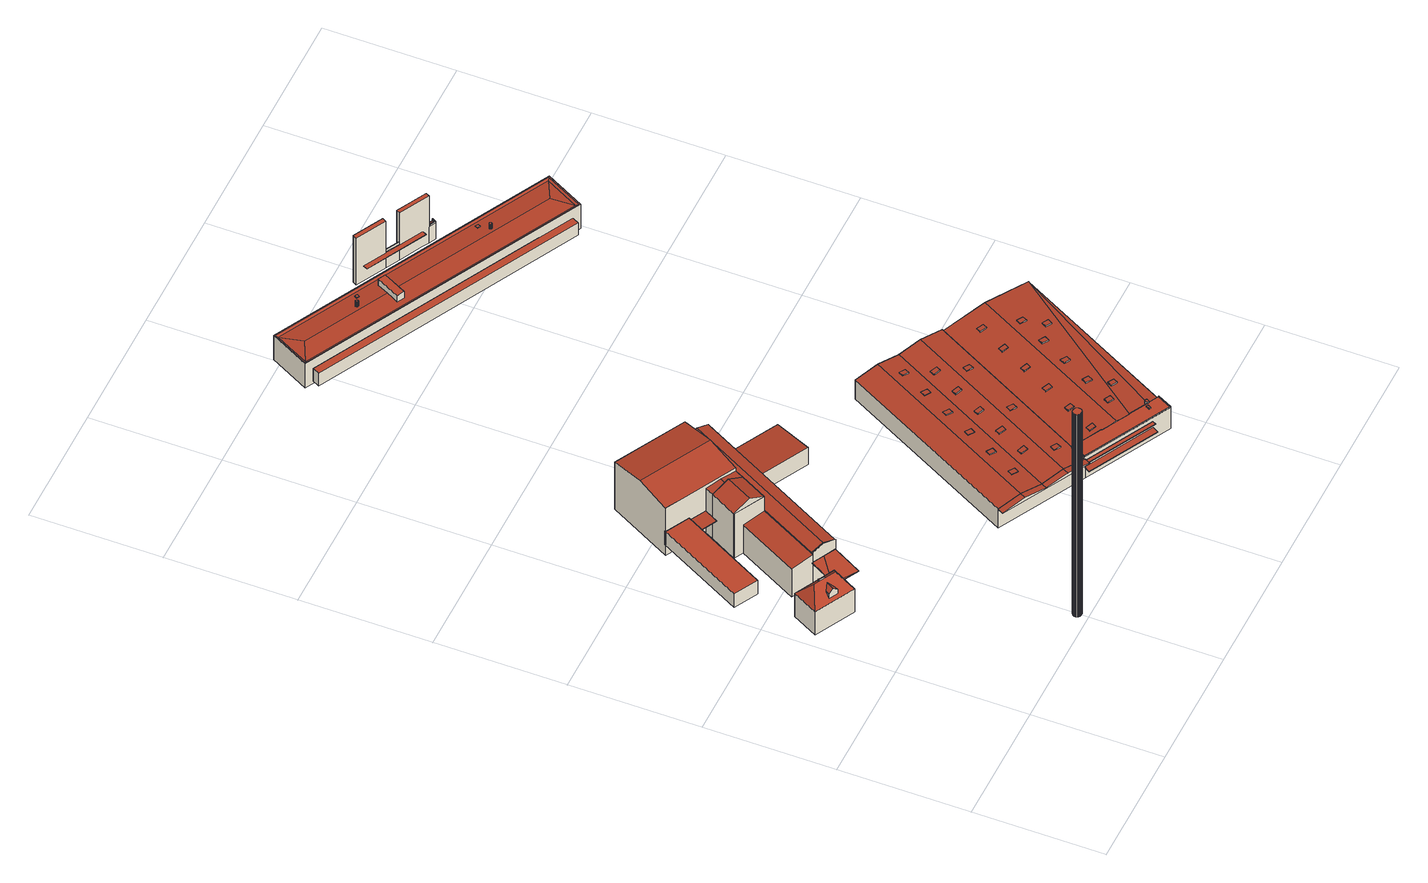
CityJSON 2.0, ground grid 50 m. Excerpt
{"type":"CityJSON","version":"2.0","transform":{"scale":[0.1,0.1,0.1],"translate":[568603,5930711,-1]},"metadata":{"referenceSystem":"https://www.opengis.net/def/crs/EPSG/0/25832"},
"CityObjects":{
"building1":{"type":"Building","attributes":{"Grundfläche 2D":"199.278394","Grundhöhe NN":"5.300"},"children":["building1-1"],"geometry":[{"type":"Solid","lod":"3","boundaries":[[[[0,1,2,3]],[[3,4,5,0]],[[6,7,8,9,10,11],[1,0,5,12,13]],[[10,9,14]],[[15,6,11]],[[16,14,9,8,7,6,15]],[[17,18,19]],[[17,20,21,18]],[[22,21,20]],[[2,13,12,4,3]],[[5,4,12]],[[2,1,13]],[[21,22,23,24]],[[18,21,24,25]],[[19,18,25,26]],[[11,10,27,28]],[[15,11,28,29]],[[20,17,19,26,30,14,16,15,29,23,22]],[[10,14,30,27]],[[23,29,28,27,30,26,25,24]]]],"semantics":{"surfaces":[{"type":"RoofSurface"},{"type":"WallSurface"},{"type":"GroundSurface"}],"values":[[0,0,0,0,0,0,0,0,0,1,1,1,1,1,1,1,1,1,1,2]]}}]},
"building1-1":{"type":"BuildingInstallation","parents":["building1"],"geometry":[{"type":"MultiSurface","lod":"3","boundaries":[[[31,32,33,34,35,36,37,38,39]],[[40,41,42,33,32,31,43]],[[42,44,34,33]],[[36,35,34,44,45,46]],[[46,47,37,36]],[[47,48,38,37]],[[48,49,43,31,39,38]]],"semantics":{"surfaces":[{"type":"RoofSurface"},{"type":"WallSurface"}],"values":[0,1,1,1,1,1,1]}}]},
"building2":{"type":"Building","attributes":{"Grundfläche 2D":"8.255914","Grundhöhe NN":"5.673"},"geometry":[{"type":"Solid","lod":"3","boundaries":[[[[50,51,52,53,54,55,56,57,58,59,60,61,62,63,64,65,66,67,68,69,70,71,72,73,74,75,76,77,78,79,80,81,82,83,84,85,86,87,88,89,90,91,92,93,94,95,96,97,98,99]],[[100,101,58,57]],[[101,102,59,58]],[[102,103,60,59]],[[103,104,61,60]],[[105,100,57,56]],[[106,105,56,55]],[[104,107,62,61]],[[107,108,63,62]],[[108,109,64,63]],[[109,110,65,64]],[[110,111,66,65]],[[111,112,67,66]],[[112,113,68,67]],[[113,114,69,68]],[[114,115,70,69]],[[115,116,71,70]],[[116,117,72,71]],[[117,118,73,72]],[[118,119,74,73]],[[119,120,75,74]],[[120,121,76,75]],[[121,122,77,76]],[[122,123,78,77]],[[123,124,79,78]],[[124,125,80,79]],[[125,126,81,80]],[[126,127,82,81]],[[127,128,83,82]],[[128,129,84,83]],[[129,130,85,84]],[[130,131,86,85]],[[131,132,87,86]],[[132,133,88,87]],[[133,134,89,88]],[[134,135,90,89]],[[135,136,91,90]],[[136,137,92,91]],[[137,138,93,92]],[[138,139,94,93]],[[139,140,95,94]],[[140,141,96,95]],[[141,142,97,96]],[[142,143,98,97]],[[143,144,99,98]],[[144,145,50,99]],[[145,146,51,50]],[[146,147,52,51]],[[147,148,53,52]],[[148,149,54,53]],[[149,106,55,54]],[[142,141,140,139,138,137,136,135,134,133,132,131,130,129,128,127,126,125,124,123,122,121,120,119,118,117,116,115,114,113,112,111,110,109,108,107,104,103,102,101,100,105,106,149,148,147,146,145,144,143]]]],"semantics":{"surfaces":[{"type":"RoofSurface"},{"type":"WallSurface"},{"type":"GroundSurface"}],"values":[[0,1,1,1,1,1,1,1,1,1,1,1,1,1,1,1,1,1,1,1,1,1,1,1,1,1,1,1,1,1,1,1,1,1,1,1,1,1,1,1,1,1,1,1,1,1,1,1,1,1,1,2]]}}]},
"building3":{"type":"Building","attributes":{"Grundfläche 2D":"131.753595","Grundhöhe NN":"10.466"},"geometry":[{"type":"Solid","lod":"3","boundaries":[[[[150,151,152,153,154]],[[155,156,157,153,152,158]],[[156,155,159]],[[154,153,157,160,161]],[[150,154,161,162]],[[151,150,162,163]],[[158,152,151,163,164]],[[155,158,164,165]],[[159,155,165,166]],[[156,159,166,167]],[[157,156,167,160]],[[160,167,166,165,164,163,162,161]]]],"semantics":{"surfaces":[{"type":"RoofSurface"},{"type":"WallSurface"},{"type":"GroundSurface"}],"values":[[0,0,0,1,1,1,1,1,1,1,1,2]]}}]},
"building4":{"type":"Building","attributes":{"Grundfläche 2D":"382.787370","Grundhöhe NN":"5.265"},"children":["building4-1"],"geometry":[{"type":"Solid","lod":"3","boundaries":[[[[168,169,170,171,172,173]],[[171,170,174,175]],[[176,172,171,175,177,178]],[[172,176,178,177,179,173]],[[169,168,180,181]],[[168,173,179,180]],[[170,169,181,174]],[[175,174,181,180,179,177]]]],"semantics":{"surfaces":[{"type":"RoofSurface"},{"type":"WallSurface"},{"type":"GroundSurface"}],"values":[[0,1,1,1,1,1,1,2]]}}]},
"building4-1":{"type":"BuildingInstallation","parents":["building4"],"geometry":[{"type":"MultiSurface","lod":"3","boundaries":[[[182,183,184,176]],[[185,178,176,184]],[[183,182,186,187]],[[184,183,187,185]],[[176,178,186,182]],[[186,178,185,187]]],"semantics":{"surfaces":[{"type":"RoofSurface"},{"type":"WallSurface"},{"type":"OuterCeilingSurface"}],"values":[0,1,1,1,1,2]}}]},
"building5":{"type":"Building","attributes":{"Grundfläche 2D":"1991.710003","Grundhöhe NN":"-0.001"},"children":["building5-1"],"geometry":[{"type":"Solid","lod":"3","boundaries":[[[[188,189,190,191,192,193,194,195,196,197]],[[195,194,193,198,199,200,201]],[[202,203,204,205]],[[204,206,207,205]],[[208,209,210,211,212]],[[212,213,208]],[[210,209,214,215,216]],[[217,215,214]],[[218,219,220,221,222]],[[206,223,224,225]],[[226,227,202,228]],[[229,226,228,230,207]],[[203,202,231,232]],[[206,204,203,232,233,223]],[[206,189,188,207]],[[207,230,228,202,205]],[[217,214,209,208,213,234,235,236]],[[226,229,216,215,217,236,237,227]],[[238,212,211,210,216,229,197,196,239]],[[213,212,238,234]],[[192,191,190,220,219]],[[199,198,193,192,219,240,241,242]],[[201,200,199,242,243]],[[239,196,195,201,243]],[[218,244,240,219]],[[222,221,245,246]],[[218,222,246,244]],[[224,223,233,247]],[[220,190,225,224,247,245,221]],[[225,190,189,206]],[[207,188,197,229]],[[202,227,237,231]],[[236,235,234,238,239,243,242,241,240,244,246,245,247,233,232,231,237]]]],"semantics":{"surfaces":[{"type":"RoofSurface"},{"type":"WallSurface"},{"type":"GroundSurface"}],"values":[[0,0,0,0,0,0,0,0,0,0,0,0,1,1,1,1,1,1,1,1,1,1,1,1,1,1,1,1,1,1,1,1,2]]}}]},
"building5-1":{"type":"BuildingInstallation","parents":["building5"],"geometry":[{"type":"MultiSurface","lod":"3","boundaries":[[[248,191,192,249]],[[200,248,249,198,199]],[[198,199,198,249,192,193]],[[191,248,200,194]]],"semantics":{"surfaces":[{"type":"RoofSurface"},{"type":"WallSurface"}],"values":[0,0,1,1]}}]},
"building6":{"type":"Building","attributes":{"Grundfläche 2D":"349.466641","Grundhöhe NN":"5.060"},"geometry":[{"type":"Solid","lod":"3","boundaries":[[[[250,251,252,253]],[[254,255,253,252]],[[255,256,250,253]],[[256,257,251,250]],[[257,254,252,251]],[[257,256,255,254]]]],"semantics":{"surfaces":[{"type":"RoofSurface"},{"type":"WallSurface"},{"type":"GroundSurface"}],"values":[[0,1,1,1,1,2]]}}]},
"building7":{"type":"Building","attributes":{"Grundfläche 2D":"224.356301","Grundhöhe NN":"10.177"},"geometry":[{"type":"Solid","lod":"3","boundaries":[[[[258,259,260,261]],[[262,263,264,265]],[[266,262,265,267]],[[268,269,270,271,272]],[[271,264,263,272]],[[273,274,275,276]],[[277,278,261,260]],[[278,279,258,261]],[[279,280,259,258]],[[280,277,260,259]],[[267,265,264,281,282]],[[266,267,282,283]],[[263,262,266,283,284]],[[270,269,268,285,286,287]],[[264,271,270,287,281]],[[268,272,263,284,285]],[[288,289,274,273]],[[289,290,275,274]],[[290,291,276,275]],[[291,288,273,276]],[[280,279,278,277]],[[282,281,287,286,285,284,283]],[[290,289,288,291]]]],"semantics":{"surfaces":[{"type":"RoofSurface"},{"type":"WallSurface"},{"type":"GroundSurface"}],"values":[[0,0,0,0,0,0,1,1,1,1,1,1,1,1,1,1,1,1,1,1,2,2,2]]}}]},
"building8":{"type":"Building","attributes":{"Grundfläche 2D":"5909.101445","Grundhöhe NN":"5.196"},"children":["building8-1","building8-2","building8-3","building8-4","building8-5","building8-6","building8-7","building8-8","building8-9","building8-10","building8-11","building8-12","building8-13","building8-14","building8-15","building8-16","building8-17","building8-18","building8-19","building8-20","building8-21","building8-22","building8-23","building8-24","building8-25","building8-26","building8-27","building8-28","building8-29","building8-30"],"geometry":[{"type":"Solid","lod":"3","boundaries":[[[[292,293,265,264]],[[293,294,267,265]],[[264,271,295,292]],[[271,270,296,297,298,299,295]],[[300,301,302,303,304,305,306,307,308,309,310,311,312,313,314]],[[301,303,302]],[[304,315,316,305]],[[317,309,308]],[[318,319,320,307,321,322,323]],[[324,325,326,327,322,321,306]],[[328,329,330,326,325,331]],[[332,333,326,330]],[[334,335,336,337]],[[338,339,340,341]],[[336,335,342,343]],[[337,336,343,344]],[[334,337,344,345]],[[267,294,346,347]],[[270,271,264,265,267,347,348]],[[298,318,323,299]],[[346,294,293,292,295,299,323,349],[339,338,350,351],[334,345,342,335]],[[311,310,297,296,312]],[[352,313,312,296,270,348]],[[353,332,300,314,313,352,354]],[[300,332,330,301]],[[330,329,303,301]],[[303,329,328,304]],[[315,304,328,331]],[[315,331,325,316]],[[316,325,324,305]],[[324,306,305]],[[320,308,307]],[[308,320,319,317]],[[309,317,319,318,298,297,310]],[[340,339,351,355]],[[341,340,355,356]],[[338,341,356,350]],[[306,321,307]],[[333,332,353,357]],[[327,326,333,357,358]],[[349,323,322,327,358]],[[342,345,344,343]],[[353,354,352,348,347,346,349,358,357]],[[351,350,356,355]]]],"semantics":{"surfaces":[{"type":"RoofSurface"},{"type":"WallSurface"},{"type":"GroundSurface"}],"values":[[0,0,0,0,0,0,0,0,0,0,0,0,0,0,1,1,1,1,1,1,1,1,1,1,1,1,1,1,1,1,1,1,1,1,1,1,1,1,1,1,1,2,2,2]]}}]},
"building8-1":{"type":"BuildingInstallation","parents":["building8"],"geometry":[{"type":"MultiSurface","lod":"3","boundaries":[[[359,360,361,362]],[[362,361,363,364]],[[359,362,364,365]],[[360,359,365,366]],[[361,360,366,363]]],"semantics":{"surfaces":[{"type":"RoofSurface"},{"type":"WallSurface"}],"values":[0,1,1,1,1]}}]},
"building8-2":{"type":"BuildingInstallation","parents":["building8"],"geometry":[{"type":"MultiSurface","lod":"3","boundaries":[[[367,368,369,370]],[[370,369,371,372]],[[367,370,372,373]],[[368,367,373,374]],[[369,368,374,371]]],"semantics":{"surfaces":[{"type":"RoofSurface"},{"type":"WallSurface"}],"values":[0,1,1,1,1]}}]},
"building8-3":{"type":"BuildingInstallation","parents":["building8"],"geometry":[{"type":"MultiSurface","lod":"3","boundaries":[[[375,376,377,378]],[[379,380,378,377]],[[375,378,380,381]],[[381,382,376,375]],[[377,376,382,379]]],"semantics":{"surfaces":[{"type":"RoofSurface"},{"type":"WallSurface"}],"values":[0,1,1,1,1]}}]},
"building8-4":{"type":"BuildingInstallation","parents":["building8"],"geometry":[{"type":"MultiSurface","lod":"3","boundaries":[[[383,384,385,386]],[[386,385,387,388]],[[383,386,388,389]],[[384,383,389,390]],[[385,384,390,387]]],"semantics":{"surfaces":[{"type":"RoofSurface"},{"type":"WallSurface"}],"values":[0,1,1,1,1]}}]},
"building8-5":{"type":"BuildingInstallation","parents":["building8"],"geometry":[{"type":"MultiSurface","lod":"3","boundaries":[[[391,392,393,394]],[[394,393,395,396]],[[396,397,391,394]],[[392,391,397,398]],[[398,395,393,392]]],"semantics":{"surfaces":[{"type":"RoofSurface"},{"type":"WallSurface"}],"values":[0,1,1,1,1]}}]},
"building8-6":{"type":"BuildingInstallation","parents":["building8"],"geometry":[{"type":"MultiSurface","lod":"3","boundaries":[[[399,400,401,402]],[[402,401,403,404]],[[399,402,404,405]],[[400,399,405,406]],[[401,400,406,403]]],"semantics":{"surfaces":[{"type":"RoofSurface"},{"type":"WallSurface"}],"values":[0,1,1,1,1]}}]},
"building8-7":{"type":"BuildingInstallation","parents":["building8"],"geometry":[{"type":"MultiSurface","lod":"3","boundaries":[[[407,408,409,410]],[[410,409,411,412]],[[407,410,412,413]],[[408,407,413,414]],[[409,408,414,411]]],"semantics":{"surfaces":[{"type":"RoofSurface"},{"type":"WallSurface"}],"values":[0,1,1,1,1]}}]},
"building8-8":{"type":"BuildingInstallation","parents":["building8"],"geometry":[{"type":"MultiSurface","lod":"3","boundaries":[[[415,416,417,418]],[[417,419,420,418]],[[420,421,415,418]],[[416,415,421,422]],[[422,419,417,416]]],"semantics":{"surfaces":[{"type":"RoofSurface"},{"type":"WallSurface"}],"values":[0,1,1,1,1]}}]},
"building8-9":{"type":"BuildingInstallation","parents":["building8"],"geometry":[{"type":"MultiSurface","lod":"3","boundaries":[[[423,424,425,426]],[[426,425,427,428]],[[428,429,423,426]],[[424,423,429,430]],[[430,427,425,424]]],"semantics":{"surfaces":[{"type":"RoofSurface"},{"type":"WallSurface"}],"values":[0,1,1,1,1]}}]},
"building8-10":{"type":"BuildingInstallation","parents":["building8"],"geometry":[{"type":"MultiSurface","lod":"3","boundaries":[[[431,432,433,434]],[[434,433,435,436]],[[431,434,436,437]],[[432,431,437,438]],[[433,432,438,435]]],"semantics":{"surfaces":[{"type":"RoofSurface"},{"type":"WallSurface"}],"values":[0,1,1,1,1]}}]},
"building8-11":{"type":"BuildingInstallation","parents":["building8"],"geometry":[{"type":"MultiSurface","lod":"3","boundaries":[[[439,440,441,442]],[[443,444,442,441]],[[439,442,444,445]],[[445,446,440,439]],[[441,440,446,443]]],"semantics":{"surfaces":[{"type":"RoofSurface"},{"type":"WallSurface"}],"values":[0,1,1,1,1]}}]},
"building8-12":{"type":"BuildingInstallation","parents":["building8"],"geometry":[{"type":"MultiSurface","lod":"3","boundaries":[[[447,448,449,450]],[[450,449,451,452]],[[452,453,447,450]],[[448,447,453,454]],[[454,451,449,448]]],"semantics":{"surfaces":[{"type":"RoofSurface"},{"type":"WallSurface"}],"values":[0,1,1,1,1]}}]},
"building8-13":{"type":"BuildingInstallation","parents":["building8"],"geometry":[{"type":"MultiSurface","lod":"3","boundaries":[[[455,456,457,458]],[[458,457,459,460]],[[455,458,460,461]],[[456,455,461,462]],[[457,456,462,459]]],"semantics":{"surfaces":[{"type":"RoofSurface"},{"type":"WallSurface"}],"values":[0,1,1,1,1]}}]},
"building8-14":{"type":"BuildingInstallation","parents":["building8"],"geometry":[{"type":"MultiSurface","lod":"3","boundaries":[[[463,464,465,466]],[[466,465,467,468]],[[468,469,463,466]],[[464,463,469,470]],[[470,467,465,464]]],"semantics":{"surfaces":[{"type":"RoofSurface"},{"type":"WallSurface"}],"values":[0,1,1,1,1]}}]},
"building8-15":{"type":"BuildingInstallation","parents":["building8"],"geometry":[{"type":"MultiSurface","lod":"3","boundaries":[[[471,472,473,474]],[[475,476,474,473]],[[471,474,476,477]],[[472,471,477,478]],[[473,472,478,475]]],"semantics":{"surfaces":[{"type":"RoofSurface"},{"type":"WallSurface"}],"values":[0,1,1,1,1]}}]},
"building8-16":{"type":"BuildingInstallation","parents":["building8"],"geometry":[{"type":"MultiSurface","lod":"3","boundaries":[[[479,480,481]],[[482,481,480]],[[480,483,484,482]],[[485,486,483]],[[486,484,483]],[[480,479,302,487]],[[487,488,483,480]],[[485,483,488,489]],[[489,311,486,485]],[[311,312,484,486]],[[312,313,482,484]],[[313,314,481,482]],[[314,302,479,481]]],"semantics":{"surfaces":[{"type":"RoofSurface"},{"type":"WallSurface"}],"values":[0,0,0,0,0,1,1,1,1,1,1,1,1]}}]},
"building8-17":{"type":"BuildingInstallation","parents":["building8"],"geometry":[{"type":"MultiSurface","lod":"3","boundaries":[[[490,491,492,493]],[[493,492,494,495]],[[490,493,495,496]],[[491,490,496,497]],[[492,491,497,494]]],"semantics":{"surfaces":[{"type":"RoofSurface"},{"type":"WallSurface"}],"values":[0,1,1,1,1]}}]},
"building8-18":{"type":"BuildingInstallation","parents":["building8"],"geometry":[{"type":"MultiSurface","lod":"3","boundaries":[[[498,499,500,501]],[[502,503,501,500]],[[498,501,503,504]],[[504,505,499,498]],[[500,499,505,502]]],"semantics":{"surfaces":[{"type":"RoofSurface"},{"type":"WallSurface"}],"values":[0,1,1,1,1]}}]},
"building8-19":{"type":"BuildingInstallation","parents":["building8"],"geometry":[{"type":"MultiSurface","lod":"3","boundaries":[[[506,507,508,509]],[[509,508,510,511]],[[506,509,511,512]],[[507,506,512,513]],[[508,507,513,510]]],"semantics":{"surfaces":[{"type":"RoofSurface"},{"type":"WallSurface"}],"values":[0,1,1,1,1]}}]},
"building8-20":{"type":"BuildingInstallation","parents":["building8"],"geometry":[{"type":"MultiSurface","lod":"3","boundaries":[[[514,515,516,517]],[[518,519,515,514,520]],[[519,521,516,515]],[[522,517,516,521,523]],[[522,520,514,517]]],"semantics":{"surfaces":[{"type":"RoofSurface"},{"type":"WallSurface"}],"values":[0,1,1,1,1]}}]},
"building8-21":{"type":"BuildingInstallation","parents":["building8"],"geometry":[{"type":"MultiSurface","lod":"3","boundaries":[[[524,525,526,527]],[[527,526,528,529]],[[524,527,529,530]],[[525,524,530,531]],[[526,525,531,528]]],"semantics":{"surfaces":[{"type":"RoofSurface"},{"type":"WallSurface"}],"values":[0,1,1,1,1]}}]},
"building8-22":{"type":"BuildingInstallation","parents":["building8"],"geometry":[{"type":"MultiSurface","lod":"3","boundaries":[[[532,533,534,535]],[[535,534,536,537]],[[532,535,537,538]],[[533,532,538,539]],[[534,533,539,536]]],"semantics":{"surfaces":[{"type":"RoofSurface"},{"type":"WallSurface"}],"values":[0,1,1,1,1]}}]},
"building8-23":{"type":"BuildingInstallation","parents":["building8"],"geometry":[{"type":"MultiSurface","lod":"3","boundaries":[[[540,541,542,543]],[[543,542,544,545]],[[540,543,545,546]],[[541,540,546,547]],[[542,541,547,544]]],"semantics":{"surfaces":[{"type":"RoofSurface"},{"type":"WallSurface"}],"values":[0,1,1,1,1]}}]},
"building8-24":{"type":"BuildingInstallation","parents":["building8"],"geometry":[{"type":"MultiSurface","lod":"3","boundaries":[[[548,549,550,551]],[[552,553,551,550]],[[548,551,553,554]],[[554,555,549,548]],[[550,549,555,552]]],"semantics":{"surfaces":[{"type":"RoofSurface"},{"type":"WallSurface"}],"values":[0,1,1,1,1]}}]},
"building8-25":{"type":"BuildingInstallation","parents":["building8"],"geometry":[{"type":"MultiSurface","lod":"3","boundaries":[[[556,557,558,559]],[[559,558,560,561]],[[556,559,561,562]],[[557,556,562,563]],[[558,557,563,560]]],"semantics":{"surfaces":[{"type":"RoofSurface"},{"type":"WallSurface"}],"values":[0,1,1,1,1]}}]},
"building8-26":{"type":"BuildingInstallation","parents":["building8"],"geometry":[{"type":"MultiSurface","lod":"3","boundaries":[[[564,565,566,567]],[[567,566,568,569]],[[564,567,569,570]],[[565,564,570,571]],[[566,565,571,568]]],"semantics":{"surfaces":[{"type":"RoofSurface"},{"type":"WallSurface"}],"values":[0,1,1,1,1]}}]},
"building8-27":{"type":"BuildingInstallation","parents":["building8"],"geometry":[{"type":"MultiSurface","lod":"3","boundaries":[[[572,573,574,575,576]],[[573,572,304,328,329,303]],[[574,573,303,329,330,577]],[[577,578,579,576,575,574]],[[576,579,331,328,304,572]]],"semantics":{"surfaces":[{"type":"RoofSurface"},{"type":"WallSurface"}],"values":[0,1,1,1,1]}}]},
"building8-28":{"type":"BuildingInstallation","parents":["building8"],"geometry":[{"type":"MultiSurface","lod":"3","boundaries":[[[580,581,582,583]],[[583,582,584,585]],[[580,583,585,586]],[[581,580,586,587]],[[582,581,587,584]]],"semantics":{"surfaces":[{"type":"RoofSurface"},{"type":"WallSurface"}],"values":[0,1,1,1,1]}}]},
"building8-29":{"type":"BuildingInstallation","parents":["building8"],"geometry":[{"type":"MultiSurface","lod":"3","boundaries":[[[588,589,590,591]],[[591,590,592,593]],[[588,591,593,594]],[[589,588,594,595]],[[590,589,595,592]]],"semantics":{"surfaces":[{"type":"RoofSurface"},{"type":"WallSurface"}],"values":[0,1,1,1,1]}}]},
"building8-30":{"type":"BuildingInstallation","parents":["building8"],"geometry":[{"type":"MultiSurface","lod":"3","boundaries":[[[596,597,598,599]],[[600,601,597,596,602]],[[601,603,598,597]],[[604,599,598,603,605]],[[604,602,596,599]]],"semantics":{"surfaces":[{"type":"RoofSurface"},{"type":"WallSurface"}],"values":[0,1,1,1,1]}}]},
"building9":{"type":"Building","attributes":{"Grundfläche 2D":"341.853987","Grundhöhe NN":"4.946"},"geometry":[{"type":"Solid","lod":"3","boundaries":[[[[606,607,608,609]],[[610,611,609,608]],[[611,612,606,609]],[[612,613,607,606]],[[613,610,608,607]],[[613,612,611,610]]]],"semantics":{"surfaces":[{"type":"RoofSurface"},{"type":"WallSurface"},{"type":"GroundSurface"}],"values":[[0,1,1,1,1,2]]}}]},
"building10":{"type":"Building","attributes":{"Grundfläche 2D":"2181.461364","Grundhöhe NN":"3.520"},"children":["building10-1","building10-2","building10-3","building10-4"],"geometry":[{"type":"Solid","lod":"3","boundaries":[[[[614,615,616,617]],[[618,619,620,621],[622,623,624,625]],[[626,627,628,629,630,631,632,633]],[[633,632,634,635,629,628,636,637]],[[627,636,628]],[[633,637,626]],[[627,624,623,636]],[[624,627,626,625]],[[636,623,622,637]],[[625,626,637,622]],[[638,639,640,641]],[[642,643,644,645]],[[635,634,615,614]],[[631,616,615,634,632]],[[631,630,617,616]],[[635,614,617,630,629]],[[641,643,642,638]],[[638,642,646,647,639]],[[640,639,647,648]],[[644,643,641,640,648,649,621,620,650,651]],[[618,621,649,652]],[[619,618,652,653]],[[620,619,653,650]],[[645,644,651,654]],[[642,645,654,646]],[[650,653,652,649,648,647,646,654,651]]]],"semantics":{"surfaces":[{"type":"RoofSurface"},{"type":"WallSurface"},{"type":"GroundSurface"}],"values":[[0,0,0,0,0,0,0,0,0,0,0,0,1,1,1,1,1,1,1,1,1,1,1,1,1,2]]}}]},
"building10-1":{"type":"BuildingInstallation","parents":["building10"],"geometry":[{"type":"MultiSurface","lod":"3","boundaries":[[[655,656,657,658,659,660,661,662,663,664,665,666,667,668,669,670,671,672,673,674,675,676,677,678,679,680,681,682,683,684,685,686,687,688]],[[662,661,689,690]],[[663,662,690,691]],[[660,659,692,693]],[[661,660,693,689]],[[664,663,691,694]],[[665,664,694,695]],[[666,665,695,696]],[[667,666,696,697]],[[668,667,697,698]],[[669,668,698,699]],[[670,669,699,700]],[[671,670,700,701]],[[672,671,701,702]],[[673,672,702,703]],[[674,673,703,704]],[[675,674,704,705]],[[676,675,705,706]],[[677,676,706,707]],[[678,677,707,708]],[[679,678,708,709]],[[680,679,709,710]],[[681,680,710,711]],[[682,681,711,712]],[[683,682,712,713]],[[684,683,713,714]],[[685,684,714,715]],[[686,685,715,716]],[[687,686,716,717]],[[688,687,717,718]],[[655,688,718,719]],[[656,655,719,720]],[[657,656,720,721]],[[658,657,721,722]],[[659,658,722,692]]],"semantics":{"surfaces":[{"type":"RoofSurface"},{"type":"WallSurface"}],"values":[0,1,1,1,1,1,1,1,1,1,1,1,1,1,1,1,1,1,1,1,1,1,1,1,1,1,1,1,1,1,1,1,1,1,1]}}]},
"building10-2":{"type":"BuildingInstallation","parents":["building10"],"geometry":[{"type":"MultiSurface","lod":"3","boundaries":[[[723,724,725,726,727,728,729,730,731,732,733,734,735,736,737,738,739,740,741,742,743,744,745,746,747,748,749,750,751,752,753,754,755,756,757,758,759]],[[760,761,725,724]],[[761,762,726,725]],[[762,763,727,726]],[[764,760,724,723]],[[763,765,728,727]],[[765,766,729,728]],[[766,767,730,729]],[[767,768,731,730]],[[768,769,732,731]],[[769,770,733,732]],[[770,771,734,733]],[[735,734,771,772]],[[772,773,736,735]],[[773,774,737,736]],[[774,775,738,737]],[[775,776,739,738]],[[776,777,740,739]],[[777,778,741,740]],[[778,779,742,741]],[[779,780,743,742]],[[780,781,744,743]],[[781,782,745,744]],[[782,783,746,745]],[[783,784,747,746]],[[748,747,784,785]],[[785,786,749,748]],[[786,787,750,749]],[[787,788,751,750]],[[788,789,752,751]],[[789,790,753,752]],[[790,791,754,753]],[[791,792,755,754]],[[792,793,756,755]],[[793,794,757,756]],[[794,795,758,757]],[[795,796,759,758]],[[796,764,723,759]]],"semantics":{"surfaces":[{"type":"RoofSurface"},{"type":"WallSurface"}],"values":[0,1,1,1,1,1,1,1,1,1,1,1,1,1,1,1,1,1,1,1,1,1,1,1,1,1,1,1,1,1,1,1,1,1,1,1,1,1]}}]},
"building10-3":{"type":"BuildingInstallation","parents":["building10"],"geometry":[{"type":"MultiSurface","lod":"3","boundaries":[[[797,798,799,800]],[[800,799,801,802]],[[797,800,802,803]],[[798,797,803,804]],[[799,798,804,801]]],"semantics":{"surfaces":[{"type":"RoofSurface"},{"type":"WallSurface"}],"values":[0,1,1,1,1]}}]},
"building10-4":{"type":"BuildingInstallation","parents":["building10"],"geometry":[{"type":"MultiSurface","lod":"3","boundaries":[[[805,806,807,808]],[[809,810,808,807]],[[805,808,810,811]],[[811,812,806,805]],[[807,806,812,809]]],"semantics":{"surfaces":[{"type":"RoofSurface"},{"type":"WallSurface"}],"values":[0,1,1,1,1]}}]},
"building11":{"type":"Building","attributes":{"Grundfläche 2D":"50.920860","Grundhöhe NN":"2.958"},"children":["building11-1","building11-2","building11-3"],"geometry":[{"type":"Solid","lod":"3","boundaries":[[[[813,814,815,816,817,818]],[[819,820,821,822,823,824]],[[825,826,827,828,829]],[[830,831,832,833]],[[820,819,834,835]],[[830,833,836,837]],[[838,831,830,837,839,840]],[[839,841,842,843,822,821,820,835,844,832,831,838,840]],[[833,832,844,836]],[[815,814,845,846]],[[816,815,846,847]],[[818,817,816,847,848,849]],[[819,824,823,850,825,829,851,834]],[[814,852,827,826,825,850,823,853,854,845]],[[813,818,828,827,852,814]],[[828,818,849,851,829]],[[841,853,823,822,843,842]],[[844,835,834,851,849,848,847,846,845,854,853,841,839,837,836]]]],"semantics":{"surfaces":[{"type":"RoofSurface"},{"type":"WallSurface"},{"type":"GroundSurface"}],"values":[[0,0,0,0,1,1,1,1,1,1,1,1,1,1,1,1,1,2]]}}]},
"building11-1":{"type":"BuildingInstallation","parents":["building11"],"geometry":[{"type":"MultiSurface","lod":"3","boundaries":[[[855,856,857,852,858,859]],[[860,813,857,856]],[[855,859,816,817]],[[817,860,856,855]],[[813,814,852,857]],[[814,815,858,852]],[[815,816,859,858]]],"semantics":{"surfaces":[{"type":"RoofSurface"},{"type":"WallSurface"}],"values":[0,1,1,1,1,1,1]}}]},
"building11-2":{"type":"BuildingInstallation","parents":["building11"],"geometry":[{"type":"MultiSurface","lod":"3","boundaries":[[[861,862,850,863]],[[824,863,850,823]],[[824,821,861,863]],[[821,822,862,861]],[[850,862,822,823]]],"semantics":{"surfaces":[{"type":"RoofSurface"},{"type":"WallSurface"}],"values":[0,1,1,1,1]}}]},
"building11-3":{"type":"BuildingInstallation","parents":["building11"],"geometry":[{"type":"MultiSurface","lod":"3","boundaries":[[[864,865,866,867,843,838]],[[843,867,868,842]],[[838,840,869,864]],[[865,864,869,870]],[[866,865,870,871]],[[867,866,871,868]],[[843,842,840,838]],[[840,842,868,871,870,869]]],"semantics":{"surfaces":[{"type":"RoofSurface"},{"type":"WallSurface"},{"type":"OuterCeilingSurface"}],"values":[0,1,1,1,1,1,1,2]}}]}
},
"vertices":[
[107,799,227],[82,793,208],[74,778,208],[90,769,227],[107,760,208],[115,775,208],[153,788,239],[112,809,239],[90,821,239],[70,832,239],[7,801,177],[161,720,177],[107,760,188],[74,778,189],[59,900,177],[213,820,177],[177,838,177],[188,833,117],[183,848,112],[177,838,112],[202,825,117],[215,831,112],[210,821,112],[210,821,63],[215,831,63],[183,848,63],[177,838,63],[7,801,63],[161,720,63],[213,820,63],[59,900,63],
[92,823,244],[97,820,244],[113,812,244],[114,815,244],[100,823,244],[99,823,244],[99,824,244],[94,827,244],[93,826,244],[94,821,237],[97,820,237],[113,812,237],[92,823,237],[114,815,233],[100,823,233],[99,823,233],[99,824,232],[94,827,232],[93,826,233],
[466,31,1063],[465,33,1063],[464,34,1063],[462,36,1063],[460,37,1063],[458,37,1063],[456,38,1063],[454,38,1063],[452,38,1063],[450,38,1063],[448,38,1063],[446,37,1063],[445,36,1063],[443,35,1063],[441,33,1063],[440,32,1063],[439,30,1063],[438,28,1063],[437,26,1063],[437,24,1063],[437,22,1063],[437,20,1063],[437,18,1063],[438,16,1063],[439,14,1063],[440,13,1063],[441,11,1063],[443,10,1063],[444,8,1063],[446,7,1063],[448,7,1063],[450,6,1063],[452,6,1063],[454,6,1063],[456,6,1063],[458,6,1063],[460,7,1063],[462,8,1063],[463,9,1063],[465,11,1063],[466,12,1063],[467,14,1063],[468,16,1063],[469,18,1063],[469,20,1063],[469,22,1063],[469,24,1063],[469,26,1063],[468,28,1063],[467,30,1063],[454,38,67],[452,38,67],[450,38,67],[448,38,67],[446,37,67],[456,38,67],[458,37,67],[445,36,67],[443,35,67],[441,33,67],[440,32,67],[439,30,67],[438,28,67],[437,26,67],[437,24,67],[437,22,67],[437,20,67],[437,18,67],[438,16,67],[439,14,67],[440,13,67],[441,11,67],[443,10,67],[444,8,67],[446,7,67],[448,7,67],[450,6,67],[452,6,67],[454,6,67],[456,6,67],[458,6,67],[460,7,67],[462,8,67],[463,9,67],[465,11,67],[466,12,67],[467,14,67],[468,16,67],[469,18,67],[469,20,67],[469,22,67],[469,24,67],[469,26,67],[468,28,67],[467,30,67],[466,31,67],[465,33,67],[464,34,67],[462,36,67],[460,37,67],
[267,923,119],[264,924,119],[215,831,117],[311,901,119],[268,924,119],[213,820,117],[295,764,117],[356,878,119],[210,821,117],[208,810,117],[356,878,117],[268,924,117],[267,923,117],[264,924,117],[210,821,115],[213,820,115],[208,810,115],[295,764,115],
[195,1440,128],[194,1440,128],[17,1105,128],[107,1058,128],[283,1389,128],[194,1436,128],[17,1105,63],[107,1058,63],[283,1389,117],[283,1389,63],[283,1389,112],[194,1436,63],[195,1440,63],[194,1440,63],
[255,1337,114],[320,1303,114],[347,1355,117],[347,1355,112],[255,1337,112],[320,1303,112],
[446,1261,166],[391,1158,166],[390,1156,166],[269,927,166],[268,924,166],[311,901,181],[312,904,181],[636,1515,181],[592,1538,166],[463,1294,166],[356,878,166],[356,877,166],[357,880,166],[680,1491,166],[330,1322,227],[275,1219,227],[335,1187,259],[390,1290,259],[391,1158,227],[446,1261,227],[323,1681,242],[259,1559,267],[528,1417,267],[592,1538,243],[593,1540,242],[324,1683,242],[195,1440,242],[283,1389,242],[463,1294,242],[194,1436,242],[267,923,158],[268,924,158],[390,1156,158],[309,1199,150],[185,966,150],[277,1218,227],[276,1216,227],[390,1156,227],[404,1325,233],[347,1355,227],[387,1292,233],[463,1294,227],[390,1290,233],[330,1322,10],[275,1219,10],[277,1218,10],[324,1683,10],[323,1681,10],[194,1436,10],[347,1355,10],[593,1540,10],[592,1538,10],[268,924,10],[356,878,10],[356,877,10],[680,1491,10],[267,923,10],[309,1199,10],[185,966,10],[276,1216,10],
[312,904,183],[311,901,183],
[813,1291,122],[627,1390,122],[549,1243,144],[735,1144,144],[549,1243,61],[735,1144,61],[813,1291,61],[627,1390,61],
[1317,120,119],[1054,258,119],[1041,233,114],[1304,94,114],[793,363,169],[874,320,156],[885,342,156],[805,385,169],[706,409,156],[718,431,156],[1041,232,156],[1041,233,156],[1052,254,156],[968,298,169],[957,276,169],[1045,241,148],[1306,103,148],[1313,116,148],[1052,254,148],[1041,233,112],[1304,94,112],[1317,120,112],[1054,258,112],[885,342,154],[718,431,154],[706,409,154],[874,320,154],[1041,232,154],[1041,233,154],[1052,254,154],[1045,241,146],[1306,103,146],[1313,116,146],[1052,254,146],
[1249,1031,156],[1168,1074,169],[1081,1119,156],[1332,987,169],[1049,256,157],[1080,315,157],[1083,314,156],[1416,943,156],[1414,139,164],[1376,159,164],[1412,138,164],[1375,157,164],[1367,161,164],[1300,196,164],[1268,213,164],[1226,235,164],[1192,253,164],[1083,314,164],[1080,315,164],[1079,314,164],[1049,256,166],[1383,80,166],[1413,137,164],[1368,163,164],[1301,199,164],[1194,256,164],[1083,314,148],[1194,256,161],[1192,253,161],[1248,224,167],[1581,856,167],[1416,943,148],[1300,196,161],[1301,199,161],[1748,766,147],[1749,767,147],[1367,161,154],[1375,157,153],[1376,159,153],[1368,163,154],[1414,139,148],[1417,138,147],[1298,1005,117],[1361,972,117],[1372,992,117],[1309,1025,117],[1135,1091,117],[1199,1057,117],[1209,1077,117],[1146,1111,117],[1361,972,115],[1372,992,115],[1309,1025,115],[1298,1005,115],[1081,1119,62],[718,431,62],[1052,254,62],[1416,943,62],[1135,1091,115],[1199,1057,115],[1383,80,62],[1414,139,62],[1413,137,62],[1209,1077,115],[1146,1111,115],[1417,138,62],[1749,767,62],
[987,660,168],[1012,647,164],[1021,664,164],[997,677,168],[1021,664,161],[997,677,165],[987,660,165],[1012,647,161],
[876,449,168],[901,436,164],[910,454,164],[886,467,168],[910,454,161],[886,467,165],[876,449,165],[901,436,161],
[1173,764,168],[1182,781,168],[1158,794,164],[1149,777,164],[1158,794,160],[1149,777,160],[1173,764,164],[1182,781,164],
[932,555,168],[956,542,164],[966,560,164],[941,572,168],[966,560,161],[941,572,165],[932,555,165],[956,542,161],
[1098,870,168],[1123,858,164],[1132,875,164],[1108,888,168],[1132,875,161],[1108,888,165],[1098,870,165],[1123,858,161],
[1117,658,168],[1126,676,168],[1102,688,164],[1093,671,164],[1102,688,160],[1093,671,160],[1117,658,164],[1126,676,164],
[1039,363,168],[1064,350,165],[1073,368,165],[1049,381,168],[1073,368,161],[1049,381,165],[1039,363,165],[1064,350,161],
[1261,784,168],[1286,771,165],[1295,789,165],[1271,802,168],[1295,789,161],[1271,802,165],[1261,784,165],[1286,771,161],
[1043,765,168],[1067,752,164],[1076,769,164],[1052,782,168],[1076,769,161],[1052,782,165],[1043,765,165],[1067,752,161],
[1007,448,168],[1016,466,168],[991,478,164],[982,461,164],[991,478,160],[982,461,160],[1007,448,164],[1016,466,164],
[1228,869,168],[1237,886,168],[1213,899,164],[1204,881,164],[1213,899,160],[1204,881,160],[1228,869,164],[1237,886,164],
[1150,574,168],[1175,561,165],[1184,579,165],[1160,592,168],[1184,579,161],[1160,592,165],[1150,574,165],[1175,561,161],
[1062,553,168],[1071,570,168],[1047,583,164],[1038,566,164],[1047,583,160],[1038,566,160],[1062,553,164],[1071,570,164],
[1154,976,168],[1178,963,164],[1188,980,164],[1163,993,168],[1188,980,161],[1163,993,165],[1154,976,165],[1178,963,161],
[1352,140,169],[1359,154,169],[1352,158,169],[1345,144,169],[1352,158,165],[1345,144,165],[1352,140,165],[1359,154,165],
[1412,138,169],[1382,82,170],[1413,137,169],[1383,80,170],[1051,257,170],[1049,256,170],[1081,313,168],[1079,314,168],[1382,82,166],[1051,257,166],[1081,313,164],
[1572,711,166],[1548,724,168],[1539,706,168],[1563,694,166],[1539,706,164],[1563,694,161],[1572,711,161],[1548,724,164],
[1186,308,161],[1177,291,161],[1201,279,164],[1210,296,164],[1201,279,160],[1210,296,160],[1186,308,157],[1177,291,157],
[1433,313,160],[1409,326,162],[1400,309,162],[1424,296,160],[1400,309,157],[1424,296,155],[1433,313,155],[1409,326,157],
[1373,391,168],[1397,378,166],[1406,396,166],[1382,409,168],[1381,387,162],[1397,378,161],[1373,391,163],[1406,396,161],[1382,409,163],[1389,405,163],
[1408,729,161],[1399,712,161],[1423,700,164],[1432,717,164],[1423,700,160],[1432,717,160],[1408,729,157],[1399,712,157],
[1297,519,161],[1288,502,161],[1312,489,164],[1321,506,164],[1312,489,160],[1321,506,160],[1297,519,157],[1288,502,157],
[1517,605,166],[1493,618,168],[1483,601,168],[1508,588,166],[1483,601,163],[1508,588,161],[1517,605,161],[1493,618,163],
[1242,413,161],[1233,396,161],[1257,384,164],[1265,401,164],[1257,384,160],[1265,401,160],[1242,413,157],[1233,396,157],
[1461,500,166],[1437,513,168],[1428,496,168],[1452,483,166],[1428,496,163],[1452,483,161],[1461,500,161],[1437,513,163],
[1600,629,160],[1576,642,162],[1567,624,162],[1591,612,160],[1567,624,157],[1591,612,154],[1600,629,154],[1576,642,157],
[1367,161,171],[1375,157,171],[1381,168,171],[1374,172,171],[1373,173,171],[1381,168,153],[1374,172,154],[1373,173,154],
[1353,624,161],[1344,607,161],[1368,595,164],[1377,612,164],[1368,595,160],[1377,612,160],[1353,624,157],[1344,607,157],
[1464,835,161],[1455,818,161],[1479,805,164],[1488,822,164],[1479,805,160],[1488,822,160],[1464,835,157],[1455,818,157],
[1317,286,168],[1341,273,166],[1351,291,166],[1326,303,168],[1334,277,161],[1341,273,161],[1317,286,163],[1351,291,161],[1326,303,163],[1342,295,162],
[411,2820,119],[1414,2293,119],[1428,2320,119],[425,2847,119],[1428,2320,59],[425,2847,59],[411,2820,59],[1414,2293,59],
[790,2694,191],[818,2680,191],[865,2770,191],[837,2784,191],[395,2863,163],[1459,2303,163],[1538,2455,163],[475,3015,163],[1456,2309,163],[399,2865,163],[476,3010,163],[1532,2455,163],[1521,2451,158],[479,2999,158],[494,2908,164],[814,2740,164],[837,2784,160],[865,2770,160],[842,2725,164],[1440,2411,164],[818,2680,160],[790,2694,160],[411,2868,158],[1452,2321,158],[821,2850,122],[681,2924,122],[674,2910,122],[814,2836,122],[821,2850,119],[814,2836,119],[1340,2560,119],[1347,2574,119],[821,2850,45],[681,2924,45],[674,2910,45],[475,3015,45],[1538,2455,45],[1340,2560,45],[395,2863,45],[1459,2303,45],[1347,2574,45],
[1238,2543,185],[1237,2543,185],[1237,2544,185],[1236,2544,185],[1236,2545,185],[1235,2545,185],[1234,2545,185],[1233,2545,185],[1232,2545,185],[1231,2544,185],[1230,2543,185],[1229,2542,185],[1229,2541,185],[1229,2540,185],[1229,2539,185],[1229,2538,185],[1230,2537,185],[1230,2536,185],[1231,2536,185],[1232,2536,185],[1232,2535,185],[1233,2535,185],[1234,2535,185],[1235,2535,185],[1236,2536,185],[1237,2536,185],[1237,2537,185],[1238,2537,185],[1238,2538,185],[1238,2539,185],[1239,2539,185],[1239,2540,185],[1239,2541,185],[1238,2542,185],[1234,2545,162],[1233,2545,162],[1232,2545,162],[1236,2545,162],[1235,2545,162],[1231,2544,162],[1230,2543,163],[1229,2542,163],[1229,2541,163],[1229,2540,163],[1229,2539,163],[1229,2538,163],[1230,2537,163],[1230,2536,163],[1231,2536,163],[1232,2536,163],[1232,2535,163],[1233,2535,163],[1234,2535,163],[1235,2535,163],[1236,2536,163],[1237,2536,163],[1237,2537,163],[1238,2537,163],[1238,2538,163],[1238,2539,163],[1239,2539,162],[1239,2540,162],[1239,2541,162],[1238,2542,162],[1238,2543,162],[1237,2543,162],[1237,2544,162],[1236,2544,162],
[719,2816,185],[718,2817,185],[717,2817,185],[716,2816,185],[715,2816,185],[714,2816,185],[714,2815,185],[713,2815,185],[713,2814,185],[712,2813,185],[712,2812,185],[712,2811,185],[712,2810,185],[713,2809,185],[713,2808,185],[714,2808,185],[714,2807,185],[715,2807,185],[716,2807,185],[716,2806,185],[717,2806,185],[718,2806,185],[719,2806,185],[719,2807,185],[720,2807,185],[721,2807,185],[721,2808,185],[722,2809,185],[722,2810,185],[722,2811,185],[723,2811,185],[723,2812,185],[722,2812,185],[722,2813,185],[722,2814,185],[721,2815,185],[720,2816,185],[718,2817,162],[717,2817,162],[716,2816,162],[715,2816,162],[719,2816,162],[714,2816,162],[714,2815,162],[713,2815,163],[713,2814,163],[712,2813,163],[712,2812,163],[712,2811,163],[712,2810,163],[713,2809,163],[713,2808,163],[714,2808,163],[714,2807,163],[715,2807,163],[716,2807,163],[716,2806,163],[717,2806,163],[718,2806,163],[719,2806,163],[719,2807,163],[720,2807,163],[721,2807,163],[721,2808,163],[722,2809,163],[722,2810,163],[722,2811,162],[723,2811,162],[723,2812,162],[722,2812,162],[722,2813,162],[722,2814,162],[721,2815,162],[720,2816,162],
[766,2832,163],[756,2837,163],[750,2827,163],[761,2821,163],[750,2827,160],[761,2821,160],[766,2832,159],[756,2837,159],
[1233,2586,163],[1223,2592,163],[1218,2581,163],[1228,2576,163],[1218,2581,160],[1228,2576,160],[1233,2586,159],[1223,2592,159],
[1197,2754,117],[1195,2751,117],[1221,2738,117],[1229,2752,117],[1227,2753,117],[1203,2766,117],[1084,2817,117],[1030,2844,117],[1029,2842,117],[1028,2840,117],[1081,2811,117],[1083,2814,117],[1081,2811,270],[1169,2765,270],[1195,2751,270],[1203,2766,270],[1089,2826,270],[914,2899,270],[1027,2839,270],[1035,2854,270],[922,2914,270],[1084,2817,40],[1030,2844,40],[922,2914,40],[914,2899,40],[1027,2839,116],[1027,2839,40],[1027,2839,114],[1028,2840,40],[1028,2840,114],[1028,2840,116],[1035,2854,40],[1195,2751,40],[1221,2738,40],[1229,2752,40],[1227,2753,40],[1203,2766,40],[1081,2811,128],[1089,2826,40],[1195,2751,126],[1081,2811,40],[1169,2765,40],
[1227,2753,126],[1221,2741,126],[1197,2754,126],[1221,2738,126],[1229,2752,126],[1221,2741,117],
[1029,2842,128],[1028,2840,128],[1083,2814,128],
[941,2885,116],[932,2867,116],[1159,2747,116],[1169,2765,116],[1169,2765,114],[941,2885,114],[932,2867,114],[1159,2747,114]
]}
